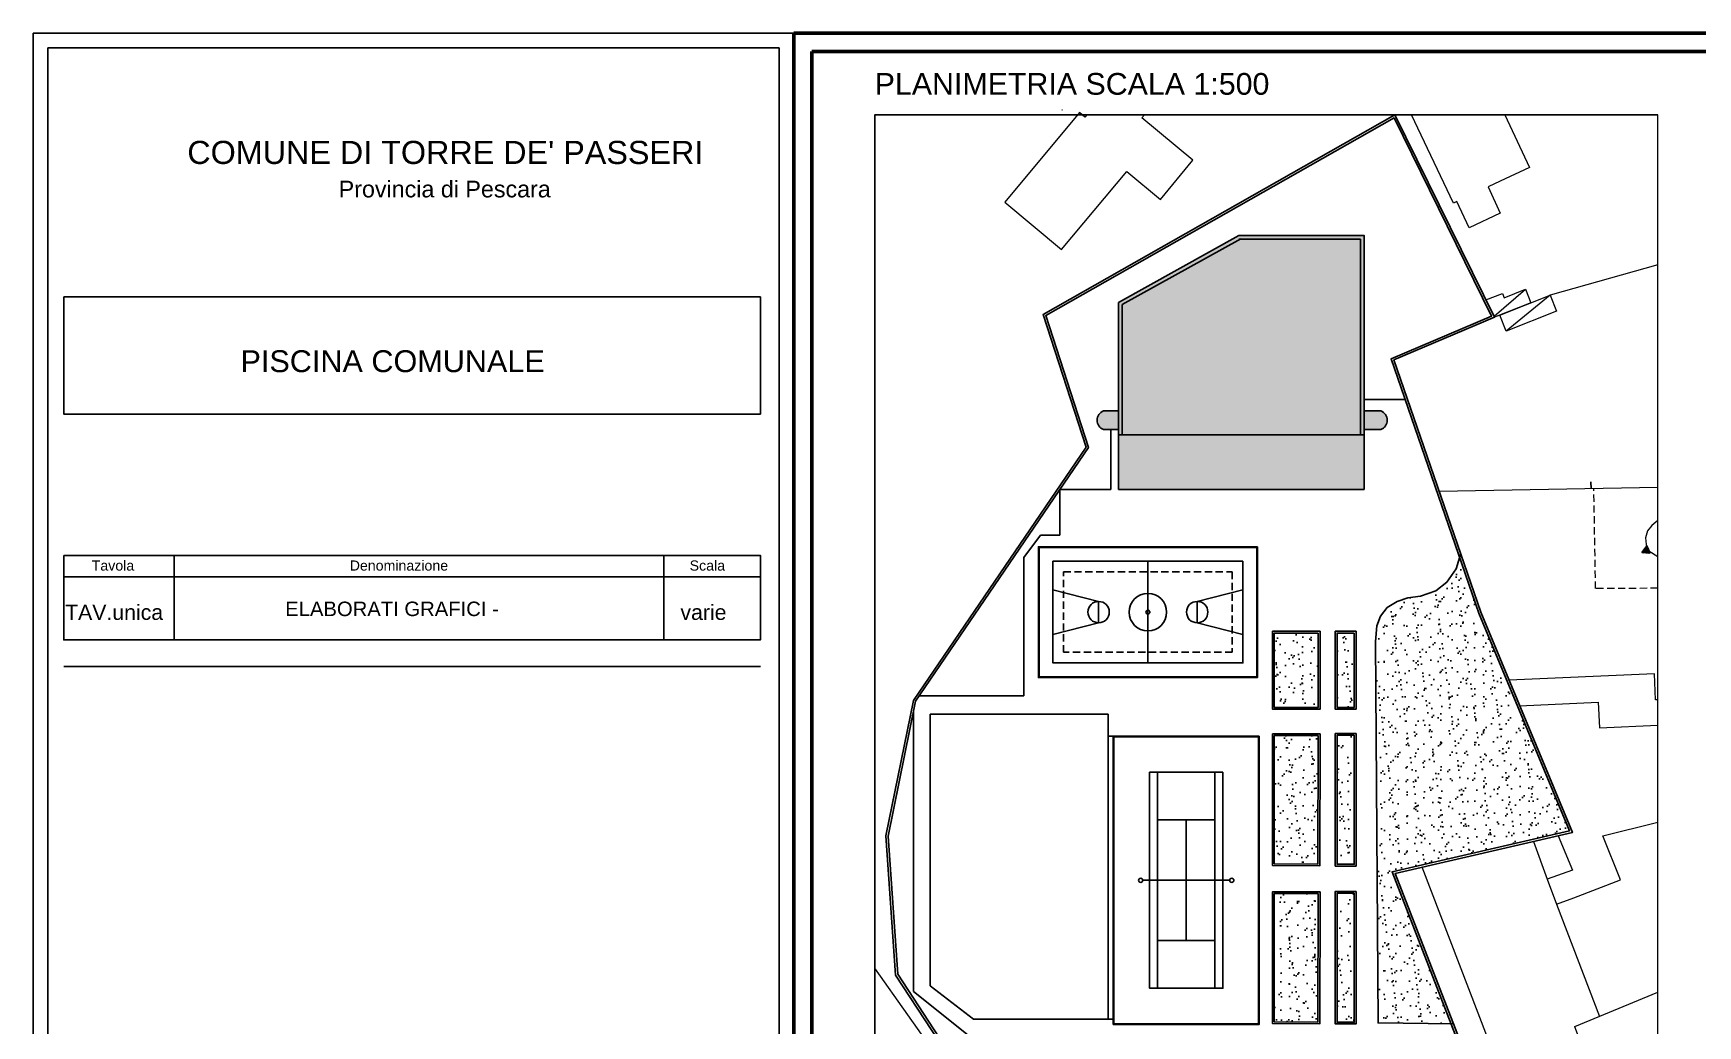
# Model space of a CAD drawing. Header units: millimetres. Extents: x 1769 to 2783, y -1222 to -971.
# Drawn here: x 2585.61 to 2631.57, y -998.15 to -970.74 of the extents above; entities that cross this region are included whole.
import ezdxf
from ezdxf.enums import TextEntityAlignment as Align

# ---------------------------------------------------------------- set-up
doc = ezdxf.new("R2010")
doc.units = ezdxf.units.MM
for name, pattern in [('115L', [1.5, 1, -0.5]), ('234A', [2, 1.5, -0.5]), ('501L', [5, 2.5, 2.5]), ('507L', [5, 2.5, 2.5])]:
    doc.linetypes.add(name, pattern=pattern)
for name, color, linetype in [('Arcate', 5, 'Continuous'), ('BARACCA', 42, 'Continuous'), ('CAPANNONE INDUSTRIAL', 32, 'Continuous'), ("DIVIDENTE UNITA' VOL", 51, 'Continuous'), ('EDIFICIO CIVILE', 10, 'Continuous'), ('IMPIANTO SPORTIVO SC', 7, '234A'), ('MURO DI SOSTEGNO', 220, '507L'), ('MURO DIVISORIO', 71, '501L'), ('quote', 6, 'Continuous'), ('RETINI', 8, 'Continuous'), ('scritte', 240, 'Continuous'), ('TETTOIA-PENSILINA', 51, 'Continuous'), ('VESTIZIONE BARACCA', 255, 'Continuous'), ("VIABILITA' GIARDINI", 1, '115L')]:
    doc.layers.add(name, color=color, linetype=linetype)
doc.styles.add('ARIAL', font='arial.ttf')

msp = doc.modelspace()

# ---------------------------------------------------------------- hatches: boundary and pattern name
at = {"layer": 'IMPIANTO SPORTIVO SC', "linetype": 'ByBlock'}
h = msp.add_hatch(dxfattribs=at)
h.set_pattern_fill('AR-SAND', color=1, scale=0.00982, angle=-90, style=0)
h.set_pattern_definition([(307.5, (-1759.2443, 966.15936), (0.480585095, 0.015711696), [0, -0.379115805, 0, -0.424011098, 0, -0.405304726]), (277.5, (-1759.2443, 966.15936), (0.70389485, -0.441414685), [0, -0.204523, 0, -0.34170306, 0, -0.130944604]), (237.5, (-1759.2443, 966.46615), (0.00141126, -0.77672428), [0, -0.124709146, 0, -0.448952927, 0, -0.58613299]), (227.5, (-1759.2443, 966.46615), (0.21890808, -0.74978326), [0, -0.062354573, 0, -0.294313586, 0, -0.336714695])])
h.paths.add_polyline_path([(2622.746, -998.071), (2624.76, -998.094), (2623.134, -993.9), (2628.029, -992.772), (2625.531, -986.752), (2625.043, -985.337), (2624.514, -986.086), (2623.917, -986.286), (2623.567, -986.335), (2623.274, -986.434), (2623.002, -986.603), (2622.815, -986.838), (2622.711, -987.104), (2622.679, -987.54)])
h = msp.add_hatch(dxfattribs=at)
h.set_pattern_fill('AR-SAND', color=1, scale=0.00982, angle=-90, style=0)
h.set_pattern_definition([(307.5, (3263.6311, 955.4677), (0.480585095, 0.015711696), [0, -0.379115805, 0, -0.4240111, 0, -0.405304726]), (277.5, (3263.6311, 955.4677), (0.70389485, -0.44141468), [0, -0.204523, 0, -0.34170306, 0, -0.130944604]), (237.5, (3263.6311, 955.7745), (0.00141126, -0.77672428), [0, -0.12470915, 0, -0.44895293, 0, -0.58613299]), (227.5, (3263.6311, 955.7745), (0.21890808, -0.74978326), [0, -0.06235457, 0, -0.294313586, 0, -0.336714695])])
h.paths.add_polyline_path([(2622.09, -989.361), (2622.09, -987.306), (2621.613, -987.306), (2621.613, -989.361)])
h.paths.add_polyline_path([(2622.09, -993.692), (2622.09, -990.13), (2621.613, -990.13), (2621.613, -993.692)])
h.paths.add_polyline_path([(2622.09, -998.053), (2622.09, -994.491), (2621.613, -994.491), (2621.613, -998.053)])
h.paths.add_polyline_path([(2621.088, -998.049), (2621.096, -994.5), (2619.882, -994.5), (2619.882, -998.04)])
h.paths.add_polyline_path([(2621.088, -993.688), (2621.096, -990.139), (2619.882, -990.139), (2619.882, -993.679)])
h.paths.add_polyline_path([(2621.096, -989.361), (2621.096, -987.306), (2619.882, -987.306), (2619.882, -989.361)])
at = {"layer": 'RETINI', "linetype": 'ByBlock', "lineweight": 0, "ltscale": 0.2}
h = msp.add_hatch(color=9, dxfattribs=at)
h.paths.add_polyline_path([(2622.264, -976.428), (2618.931, -976.428), (2615.681, -978.233), (2615.681, -981.829), (2622.264, -981.829)], flags=17)
h.paths.add_polyline_path([(2622.363, -976.33), (2618.905, -976.33), (2615.583, -978.175), (2615.583, -981.829), (2615.681, -981.829), (2615.681, -978.233), (2618.931, -976.428), (2622.264, -976.428), (2622.264, -981.829), (2622.363, -981.829)])
h.paths.add_polyline_path([(2622.363, -981.829), (2615.583, -981.829), (2615.583, -983.34), (2622.363, -983.34)])
h.paths.add_polyline_path([(2615.583, -981.169), (2615.163, -981.169, 0.310265), (2614.985, -981.427, 0.310265), (2615.163, -981.685), (2615.583, -981.685)])
h.paths.add_polyline_path([(2623.002, -981.427, 0.310265), (2622.824, -981.169), (2622.363, -981.169), (2622.363, -981.685), (2622.824, -981.685, 0.310265)])

# ---------------------------------------------------------------- linework, layer by layer
at = {"color": 6}
for p, q in [((2628.623, -983.125), (2628.627, -983.322)), ((2630.033, -985.084), (2630.164, -984.901)), ((2630.033, -985.084), (2630.211, -985)), ((2630.258, -985.1), (2630.033, -985.084)), ((2630.056, -985.051), (2630.203, -984.982)), ((2630.073, -985.086), (2630.219, -985.018)), ((2630.08, -985.018), (2630.194, -984.965)), ((2630.103, -984.985), (2630.186, -984.947)), ((2630.113, -985.089), (2630.228, -985.036)), ((2630.127, -984.953), (2630.178, -984.929)), ((2630.15, -984.92), (2630.169, -984.911)), ((2630.153, -985.092), (2630.236, -985.053)), ((2630.164, -984.901), (2630.258, -985.1)), ((2630.193, -985.095), (2630.244, -985.071)), ((2630.233, -985.098), (2630.253, -985.089))]:
    msp.add_line(p, q, dxfattribs=at)
at = {"layer": 'Arcate', "linetype": 'Continuous'}
for p, q in [((2585.614, -970.741), (2585.614, -1000.441)), ((2585.614, -970.741), (2606.614, -970.741)), ((2606.602, -1000.441), (2606.614, -970.741)), ((2586.014, -971.141), (2586.014, -1000.041)), ((2606.214, -971.141), (2586.014, -971.141)), ((2606.214, -1000.041), (2606.214, -971.141))]:
    msp.add_line(p, q, dxfattribs=at)
at = {"layer": 'Arcate'}
for p, q in [((2589.504, -985.154), (2589.504, -987.497)), ((2603.022, -985.154), (2603.022, -987.497)), ((2586.456, -985.755), (2605.69, -985.755))]:
    msp.add_line(p, q, dxfattribs=at)
for points in [[(2586.456, -978.021), (2605.69, -978.021), (2605.69, -981.259), (2586.456, -981.259)], [(2586.456, -985.16), (2605.69, -985.16), (2605.69, -987.497), (2586.456, -987.497)]]:
    msp.add_lwpolyline(points, close=True, dxfattribs=at)
msp.add_lwpolyline([(2586.456, -988.231), (2605.69, -988.231)], dxfattribs=at)
at = {"layer": 'BARACCA', "color": 6, "linetype": 'Continuous', "lineweight": 0}
for p, q in [((2625.726, -978.103), (2626.18, -977.924)), ((2626.106, -978.523), (2627.499, -977.97)), ((2626.18, -977.924), (2626.229, -978.043)), ((2626.229, -978.043), (2626.819, -977.811)), ((2626.819, -977.811), (2626.965, -978.182)), ((2627.499, -977.97), (2627.676, -978.418)), ((2626.965, -978.182), (2625.961, -978.58)), ((2627.676, -978.418), (2626.283, -978.969)), ((2626.283, -978.969), (2626.106, -978.523))]:
    msp.add_line(p, q, dxfattribs=at)
at = {"layer": 'CAPANNONE INDUSTRIAL', "color": 6, "linetype": 'Continuous', "lineweight": 0}
for p, q in [((2627.035, -993.063), (2627.414, -994.099)), ((2627.204, -1002.224), (2623.965, -993.77)), ((2627.414, -994.099), (2627.669, -994.795)), ((2627.669, -994.795), (2628.152, -994.616))]:
    msp.add_line(p, q, dxfattribs=at)
at = {"layer": "DIVIDENTE UNITA' VOL", "color": 6, "linetype": 'Continuous', "lineweight": 0}
msp.add_line((2627.669, -994.795), (2628.859, -997.893), dxfattribs=at)
at = {"layer": 'EDIFICIO CIVILE', "color": 6, "linetype": 'Continuous', "lineweight": 0}
for points in [[(2614.648, -973.059), (2614.498, -972.932), (2612.437, -975.407), (2614.008, -976.715), (2615.808, -974.554), (2616.735, -975.327), (2617.632, -974.248), (2616.225, -973.076), (2616.293, -972.995)], [(2626.122, -974.827), (2625.783, -974.985), (2626.121, -975.713), (2625.264, -976.112), (2624.926, -975.384), (2624.827, -975.43), (2623.674, -972.995)], [(2626.245, -972.995), (2626.93, -974.444), (2626.122, -974.827)]]:
    msp.add_lwpolyline(points, dxfattribs=at)
at = {"layer": 'EDIFICIO CIVILE', "linetype": 'Continuous', "lineweight": 0}
for points in [[(2614.701, -972.995), (2614.648, -973.059)], [(2630.473, -989.146), (2630.408, -989.149)]]:
    msp.add_lwpolyline(points, dxfattribs=at)
at = {"layer": 'IMPIANTO SPORTIVO SC', "color": 7, "linetype": 'ByBlock'}
for p, q in [((2618.905, -976.33), (2615.583, -978.175)), ((2618.953, -976.416), (2615.681, -978.233)), ((2622.363, -976.33), (2618.905, -976.33)), ((2622.264, -976.428), (2618.905, -976.428)), ((2615.583, -978.175), (2615.583, -983.34)), ((2615.681, -978.233), (2615.681, -981.829)), ((2615.583, -981.169), (2615.163, -981.169)), ((2615.583, -981.169), (2615.17, -981.169)), ((2622.362, -981.169), (2622.824, -981.169)), ((2622.362, -981.169), (2622.817, -981.169)), ((2615.583, -981.685), (2615.163, -981.685)), ((2615.583, -981.685), (2615.163, -981.685)), ((2622.363, -981.829), (2615.583, -981.829)), ((2622.363, -981.685), (2622.824, -981.685)), ((2615.583, -983.34), (2622.363, -983.34)), ((2610.383, -997.053), (2611.575, -997.968))]:
    msp.add_line(p, q, dxfattribs=at)
at = {"layer": 'IMPIANTO SPORTIVO SC', "color": 1, "linetype": 'ByBlock'}
for p, q in [((2622.363, -980.853), (2623.496, -980.853)), ((2615.369, -981.685), (2615.369, -983.34)), ((2615.369, -983.34), (2613.959, -983.34)), ((2613.959, -983.34), (2613.959, -984.602)), ((2613.422, -984.602), (2612.964, -985.22)), ((2613.959, -984.602), (2613.422, -984.602)), ((2612.964, -985.22), (2612.964, -989.038)), ((2609.922, -989.463), (2609.922, -997.207)), ((2612.964, -989.038), (2610.082, -989.038)), ((2609.922, -997.207), (2611.608, -998.556))]:
    msp.add_line(p, q, dxfattribs=at)
at = {"layer": 'IMPIANTO SPORTIVO SC', "color": 2, "linetype": 'ByBlock'}
for p, q in [((2616.391, -985.324), (2616.391, -988.132)), ((2615.031, -986.433), (2613.767, -986.111)), ((2617.752, -986.433), (2619.015, -986.111)), ((2615.031, -986.728), (2615.031, -986.433)), ((2615.031, -986.433), (2615.031, -987.023)), ((2617.752, -986.728), (2617.752, -986.433)), ((2617.752, -986.433), (2617.752, -987.023)), ((2615.031, -987.023), (2613.767, -987.346)), ((2617.752, -987.023), (2619.015, -987.346)), ((2616.659, -991.151), (2616.659, -994.133)), ((2618.241, -991.151), (2618.241, -994.133)), ((2616.659, -992.465), (2617.45, -992.465)), ((2617.45, -992.465), (2617.45, -994.133)), ((2618.241, -992.465), (2617.45, -992.465)), ((2617.45, -992.465), (2617.45, -994.133)), ((2618.65, -994.133), (2616.25, -994.133)), ((2616.659, -997.115), (2616.659, -994.133)), ((2617.45, -995.801), (2617.45, -994.133)), ((2617.45, -995.801), (2617.45, -994.133)), ((2618.241, -997.115), (2618.241, -994.133)), ((2616.659, -995.801), (2617.45, -995.801)), ((2618.241, -995.801), (2617.45, -995.801))]:
    msp.add_line(p, q, dxfattribs=at)
at = {"layer": 'IMPIANTO SPORTIVO SC', "color": 0, "linetype": 'ByBlock'}
msp.add_lwpolyline([(2630.473, -1010.828), (2608.849, -1010.828), (2608.849, -972.995), (2630.473, -972.995)], dxfattribs=at)
at = {"layer": 'IMPIANTO SPORTIVO SC', "color": 1, "linetype": 'ByBlock'}
for points in [[(2623.214, -972.995), (2613.496, -978.507), (2614.684, -982.167), (2609.921, -989.167), (2609.159, -992.908), (2609.423, -996.75), (2611.43, -999.812), (2616.919, -1006.752), (2618.546, -1006.756)], [(2625.028, -985.109), (2624.906, -985.531), (2624.644, -985.902), (2624.342, -986.143), (2623.917, -986.286), (2623.567, -986.335), (2623.274, -986.434), (2623.002, -986.603), (2622.815, -986.838), (2622.711, -987.104), (2622.679, -987.54), (2622.746, -998.071), (2624.824, -998.094)]]:
    msp.add_lwpolyline(points, dxfattribs=at)
at = {"layer": 'IMPIANTO SPORTIVO SC', "color": 7, "linetype": 'ByBlock'}
for points in [[(2622.594, -1006.705), (2624.067, -1006.708), (2627.456, -1005.048), (2623.134, -993.9), (2628.029, -992.772), (2625.531, -986.752), (2623.108, -979.728), (2625.879, -978.55), (2623.188, -973.079), (2613.569, -978.535), (2614.75, -982.177), (2609.977, -989.191), (2609.219, -992.912), (2609.482, -996.73), (2611.478, -999.777), (2616.948, -1006.692), (2618.546, -1006.696)], [(2622.264, -976.428), (2622.264, -981.829)], [(2622.363, -976.33), (2622.363, -976.33), (2622.363, -983.34)], [(2610.383, -997.053), (2610.383, -989.547), (2615.29, -989.547), (2615.29, -997.968), (2611.575, -997.968)]]:
    msp.add_lwpolyline(points, dxfattribs=at)
at = {"layer": 'IMPIANTO SPORTIVO SC', "color": 240, "linetype": 'ByBlock'}
for points in [[(2618.546, -1006.696), (2624.067, -1006.708), (2627.456, -1005.048), (2623.134, -993.9), (2628.029, -992.772), (2625.531, -986.752), (2623.108, -979.728), (2625.879, -978.55), (2623.188, -973.079), (2613.569, -978.535), (2614.75, -982.177), (2609.977, -989.191), (2609.219, -992.912), (2609.482, -996.73), (2611.478, -999.777), (2616.948, -1006.692), (2618.546, -1006.696)], [(2623.268, -1006.766), (2624.081, -1006.768), (2627.532, -1005.078), (2623.215, -993.943), (2628.112, -992.815), (2625.587, -986.731), (2623.183, -979.762), (2625.961, -978.58), (2623.214, -972.995)]]:
    msp.add_lwpolyline(points, dxfattribs=at)
at = {"layer": 'IMPIANTO SPORTIVO SC', "color": 0, "linetype": 'ByBlock'}
for points in [[(2619.416, -984.924), (2619.416, -988.533), (2613.367, -988.533), (2613.367, -984.924)], [(2619.396, -984.944), (2619.396, -988.512), (2613.387, -988.512), (2613.387, -984.944)], [(2619.466, -990.15), (2619.466, -998.116), (2615.434, -998.116), (2615.434, -990.15)], [(2619.446, -990.17), (2619.446, -998.096), (2615.454, -998.096), (2615.454, -990.17)]]:
    msp.add_lwpolyline(points, close=True, dxfattribs=at)
at = {"layer": 'IMPIANTO SPORTIVO SC', "linetype": 'ByBlock'}
msp.add_lwpolyline([(2619.015, -985.324), (2619.015, -988.132), (2613.767, -988.132), (2613.767, -985.324)], close=True, dxfattribs=at)
at = {"layer": 'IMPIANTO SPORTIVO SC', "color": 2, "linetype": '115L', "ltscale": 0.2}
msp.add_lwpolyline([(2618.721, -985.619), (2618.721, -987.837), (2614.062, -987.837), (2614.062, -985.619)], close=True, dxfattribs=at)
at = {"layer": 'IMPIANTO SPORTIVO SC', "color": 1, "linetype": 'ByBlock'}
for points in [[(2621.145, -987.257), (2621.145, -989.41), (2619.833, -989.41), (2619.833, -987.257)], [(2621.096, -987.306), (2621.096, -989.361), (2619.882, -989.361), (2619.882, -987.306)], [(2622.139, -987.257), (2622.139, -989.41), (2621.564, -989.41), (2621.564, -987.257)], [(2622.09, -987.306), (2622.09, -989.361), (2621.613, -989.361), (2621.613, -987.306)], [(2621.145, -990.09), (2621.137, -993.738), (2619.833, -993.728), (2619.833, -990.09)], [(2621.096, -990.139), (2621.088, -993.688), (2619.882, -993.679), (2619.882, -990.139)], [(2622.139, -990.081), (2622.139, -993.742), (2621.564, -993.742), (2621.564, -990.081)], [(2622.09, -990.13), (2622.09, -993.692), (2621.613, -993.692), (2621.613, -990.13)], [(2621.145, -994.451), (2621.137, -998.099), (2619.833, -998.089), (2619.833, -994.451)], [(2621.096, -994.5), (2621.088, -998.049), (2619.882, -998.04), (2619.882, -994.5)], [(2622.139, -994.442), (2622.139, -998.102), (2621.564, -998.102), (2621.564, -994.442)], [(2622.09, -994.491), (2622.09, -998.053), (2621.613, -998.053), (2621.613, -994.491)]]:
    msp.add_lwpolyline(points, close=True, dxfattribs=at)
at = {"layer": 'IMPIANTO SPORTIVO SC', "color": 7, "linetype": 'ByBlock'}
msp.add_lwpolyline([(2615.434, -990.15), (2615.434, -997.968), (2615.29, -997.968), (2615.29, -990.15)], close=True, dxfattribs=at)
at = {"layer": 'IMPIANTO SPORTIVO SC', "color": 2, "linetype": 'ByBlock'}
msp.add_lwpolyline([(2618.464, -991.151), (2618.464, -997.115), (2616.436, -997.115), (2616.436, -991.151)], close=True, dxfattribs=at)
for centre, radius in [((2616.391, -986.728), 0.518), ((2615.031, -986.728), 0.295), ((2616.391, -986.728), 0.055), ((2617.752, -986.728), 0.295), ((2616.192, -994.133), 0.0578), ((2618.708, -994.133), 0.0578)]:
    msp.add_circle(centre, radius, dxfattribs=at)
at = {"layer": 'IMPIANTO SPORTIVO SC', "color": 3, "linetype": 'ByBlock'}
msp.add_arc((2614.02, -972.863), 0.005, 0, 90, dxfattribs=at)
at = {"layer": 'IMPIANTO SPORTIVO SC', "color": 7, "linetype": 'ByBlock'}
for centre, start, end in [((2615.262, -981.427), 111.0509, 180), ((2615.262, -981.427), 111.0509, 180), ((2622.725, -981.427), 0, 68.9491), ((2615.262, -981.427), 180, 248.9491), ((2615.262, -981.427), 180, 248.9491), ((2622.725, -981.427), 291.0509, 0)]:
    msp.add_arc(centre, 0.276, start, end, dxfattribs=at)
at = {"layer": 'MURO DI SOSTEGNO', "color": 6, "linetype": '507L', "lineweight": 0}
for p, q in [((2630.304, -984.333), (2630.185, -984.486)), ((2630.473, -984.197), (2630.304, -984.333)), ((2630.185, -984.486), (2630.13, -984.673)), ((2630.13, -984.673), (2630.145, -984.86)), ((2630.145, -984.86), (2630.225, -985.031)), ((2630.225, -985.031), (2630.473, -985.187)), ((2610.676, -999.14), (2608.849, -996.56))]:
    msp.add_line(p, q, dxfattribs=at)
at = {"layer": 'MURO DIVISORIO', "color": 6, "linetype": '501L', "lineweight": 0}
for p, q in [((2630.473, -977.14), (2627.499, -977.97)), ((2626.106, -978.523), (2625.961, -978.58)), ((2630.473, -983.288), (2624.438, -983.4))]:
    msp.add_line(p, q, dxfattribs=at)
at = {"layer": 'quote', "lineweight": 60, "ltscale": 0.2}
for p, q in [((2632.642, -971.241), (2607.114, -971.241)), ((2607.114, -971.241), (2607.114, -1017.085))]:
    msp.add_line(p, q, dxfattribs=at)
for points in [[(2606.614, -970.741), (2782.913, -970.741), (2782.913, -1017.585), (2606.614, -1017.585)], [(2607.114, -971.241), (2782.413, -971.241), (2782.413, -1017.085), (2607.114, -1017.085)]]:
    msp.add_lwpolyline(points, close=True, dxfattribs=at)
at = {"layer": 'RETINI', "color": 7, "linetype": 'ByBlock', "lineweight": 0}
msp.add_lwpolyline([(2608.849, -972.995), (2608.849, -1010.828), (2630.473, -1010.828), (2630.473, -972.995)], close=True, dxfattribs=at)
at = {"layer": 'TETTOIA-PENSILINA', "color": 6, "linetype": 'Continuous', "lineweight": 0}
for p, q in [((2627.717, -992.906), (2628.113, -993.855)), ((2628.113, -993.855), (2627.414, -994.099)), ((2627.414, -994.099), (2627.669, -994.795)), ((2627.669, -994.795), (2628.152, -994.616))]:
    msp.add_line(p, q, dxfattribs=at)
for points in [[(2630.408, -989.149), (2630.375, -988.431), (2626.365, -988.607), (2626.655, -989.315), (2628.827, -989.218), (2628.858, -989.92), (2630.473, -989.849)], [(2628.152, -994.616), (2629.441, -994.12), (2628.949, -992.91), (2630.473, -992.528)]]:
    msp.add_lwpolyline(points, dxfattribs=at)
msp.add_lwpolyline([(2629.401, -1001.394), (2628.179, -998.179, -0.405807), (2628.181, -998.173), (2630.473, -997.225)], format="xyb", dxfattribs=at)
at = {"layer": 'VESTIZIONE BARACCA', "color": 6, "linetype": 'Continuous', "lineweight": 0}
for p, q in [((2625.948, -978.554), (2626.819, -977.811)), ((2627.499, -977.97), (2626.283, -978.969))]:
    msp.add_line(p, q, dxfattribs=at)
at = {"layer": "VIABILITA' GIARDINI", "color": 6, "linetype": '115L', "lineweight": 0, "ltscale": 0.2}
for p, q in [((2628.754, -986.079), (2628.705, -983.321)), ((2630.473, -986.067), (2628.754, -986.079))]:
    msp.add_line(p, q, dxfattribs=at)

# ---------------------------------------------------------------- texts
at = {"layer": 'Arcate', "style": 'ARIAL'}
for s, height, p in [("COMUNE DI TORRE DE' PASSERI", 0.63867, (2596.991, -974.031)), ('Provincia di Pescara', 0.45984, (2596.975, -975.034)), ('PISCINA COMUNALE ', 0.6048, (2595.654, -979.797)), ('Tavola', 0.28, (2587.814, -985.435)), ('Denominazione', 0.28, (2595.71, -985.435)), ('Scala', 0.28, (2604.227, -985.435)), ('TAV.unica', 0.42, (2587.846, -986.724)), ('ELABORATI GRAFICI - ', 0.4, (2595.597, -986.637)), ('varie', 0.42, (2604.119, -986.724))]:
    msp.add_text(s, height=height, dxfattribs=at).set_placement(p, align=Align.MIDDLE)
at = {"layer": 'scritte', "color": 240, "insert": (2608.847, -971.838), "char_height": 0.6, "width": 37.79981, "attachment_point": 1, "style": 'ARIAL'}
msp.add_mtext('{\\fArial|b0|i0|c238|p34;PLANIMETRIA SCALA 1:}500', dxfattribs=at)

doc.saveas('drawing.dxf')
